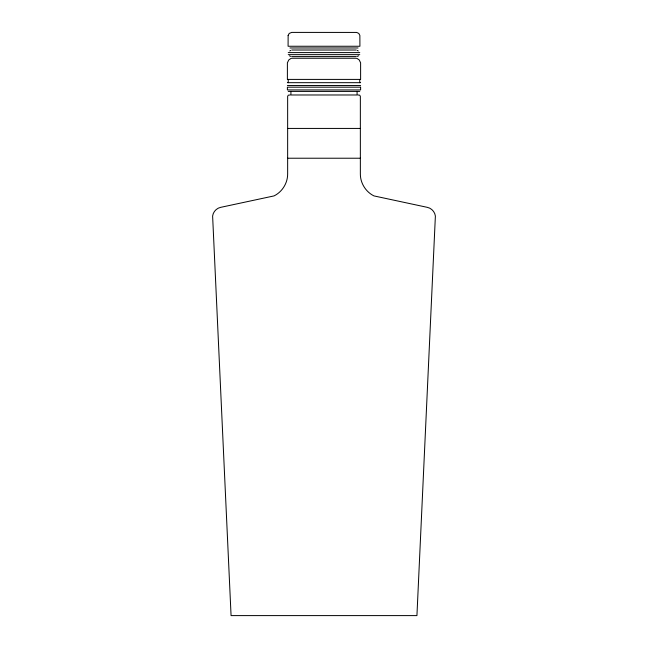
<?xml version="1.0" encoding="UTF-8"?>
<svg xmlns="http://www.w3.org/2000/svg" width="648" height="648" viewBox="0 0 648 648"><rect width="100%" height="100%" fill="white"/><g stroke="black" fill="none" stroke-linecap="round" stroke-linejoin="round"><path stroke-width="0.97" d="M289.745 50.965L290.701 50.39M358.563 55.841L357.34 56.417M290.984 58.425L288.773 59.948L287.388 62.84L287.388 79.404L360.612 79.404L360.612 62.84L359.227 59.948L357.016 58.425M289.94 47.968L358.061 47.968M291.754 50.018L356.246 50.018M288.239 52.601L359.762 52.601M288.239 54.651L359.762 54.651M291.665 56.587L356.335 56.587M291.665 58.255L356.335 58.255M287.388 82.677L360.612 82.677M287.388 85.528L360.612 85.528M288.239 91.409L359.762 91.409M290.158 94.981L288.295 95.167L287.647 96.333L287.647 173.915C287.72 183.044 282.245 191.897 274.039 195.907L220.652 207.352C216.505 208.194 213.135 211.831 212.617 216.035L231.069 615.6L416.931 615.6L435.383 216.035C434.865 211.831 431.495 208.194 427.348 207.352L373.961 195.907C365.756 191.897 360.28 183.044 360.353 173.915L360.353 96.333L359.705 95.167L357.842 94.981M287.647 128.426L360.353 128.426M287.647 158.225L360.353 158.225M290.66 56.417L289.437 55.841M357.299 50.39L358.255 50.965M359.762 79.404L359.762 82.677M357.08 91.409L357.08 94.981L290.92 94.981L290.92 91.409M288.239 79.404L288.239 82.677M288.133 35.462L288.085 46.251L359.915 46.251L359.867 35.462L358.79 33.429L356.708 32.432L291.754 32.4L289.211 33.429L288.133 35.462M360.612 87.18L287.388 87.18L287.388 89.926L360.612 89.926L360.612 87.18"/></g></svg>
